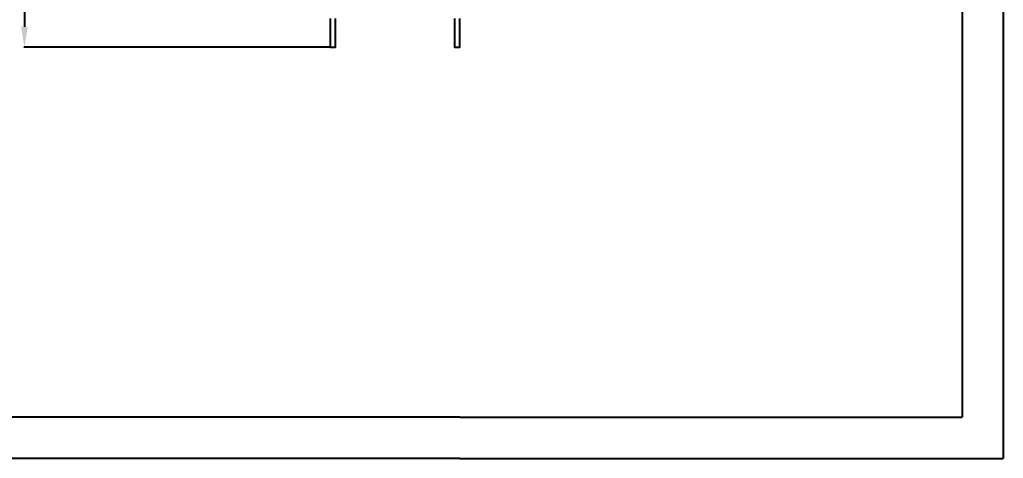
# Model space of a CAD drawing. Header units: metres. Extents: x 18203 to 41586, y 7179 to 24742.
# Drawn here: x 33011 to 35401, y 16467 to 17534 of the extents above; entities that cross this region are included whole.
import ezdxf

# ---------------------------------------------------------------- set-up
doc = ezdxf.new("R2010")
doc.units = ezdxf.units.M
doc.header["$LTSCALE"] = 50
doc.header["$MEASUREMENT"] = 0
doc.header["$PDMODE"] = 1
doc.header["$PDSIZE"] = 10
doc.layers.get('0').update_dxf_attribs({"linetype": 'CONTINUOUS'})
doc.layers.get('DEFPOINTS').update_dxf_attribs({"linetype": 'CONTINUOUS'})
doc.layers.add('PDF2_Geometry', color=7, linetype='CONTINUOUS')
doc.styles.add('RomanS 1.0', font='ROMANS.shx')
doc.styles.get("Standard").update_dxf_attribs({"font": 'romans', "width": 0.65, "height": 30})
doc.dimstyles.new('ISO-25', dxfattribs={"dimtxt": 2.5, "dimasz": 2.5, "dimexe": 1.25, "dimexo": 0.625, "dimtad": 1, "dimtxsty": 'Standard', "dimcen": 2.5, "dimadec": 0, "dimazin": 0, "dimtfac": 1, "dimtmove": 0, "dimatfit": 3, "dimfxl": 1, "dimarcsym": 0})

# ---------------------------------------------------------------- blocks, each defined once
blk = doc.blocks.new('*D23')
at = {"color": 0, "lineweight": -2, "ltscale": 3, "transparency": 16777216}
for p, q in [((33764.7, 19061.4), (33020.9, 19061.4)), ((33022.2, 19011.4), (33022.2, 17516.9)), ((33764.7, 17466.9), (33020.9, 17466.9))]:
    blk.add_line(p, q, dxfattribs=at)
at = {"color": 0, "ltscale": 3, "transparency": 16777216}
for points in [[(33013.9, 19011.4), (33030.5, 19011.4), (33022.2, 19061.4)], [(33013.9, 17516.9), (33030.5, 17516.9), (33022.2, 17466.9)]]:
    blk.add_solid(points, dxfattribs=at)
at = {"layer": 'DEFPOINTS', "color": 0, "ltscale": 3, "transparency": 16777216}
for p in [(33765.3, 19061.4), (33022.2, 17466.9), (33765.3, 17466.9)]:
    blk.add_point(p, dxfattribs=at)
at = {"color": 0, "ltscale": 3, "transparency": 16777216, "insert": (32921.6, 18264.1), "char_height": 200, "attachment_point": 5, "rotation": 90, "style": 'RomanS 1.0'}
blk.add_mtext('1595', dxfattribs=at)

msp = doc.modelspace()

# ---------------------------------------------------------------- linework, layer by layer
at = {"ltscale": 3}
for p, q in [((35301.314, 18522.074), (35301.314, 16566.868)), ((35401.314, 18522.074), (35401.314, 16466.868)), ((34080.109, 16566.868), (32522.197, 16566.868)), ((34080.109, 16566.868), (35301.314, 16566.868)), ((34080.109, 16466.868), (32522.197, 16466.868)), ((34080.109, 16466.868), (35401.314, 16466.868))]:
    msp.add_line(p, q, dxfattribs=at)
at = {"layer": 'PDF2_Geometry', "color": 7, "lineweight": 25}
for points in [[(33765.294, 17537.158), (33765.294, 17532.472), (33765.294, 17528.212), (33765.294, 17523.526), (33765.294, 17518.84), (33765.294, 17514.58), (33765.294, 17509.894), (33765.294, 17505.634), (33765.294, 17501.374), (33765.294, 17497.114), (33765.294, 17493.28), (33765.294, 17489.446), (33765.294, 17486.038), (33765.294, 17482.63), (33765.294, 17479.648), (33765.294, 17476.666), (33765.294, 17474.536), (33765.294, 17472.406), (33765.294, 17470.276), (33765.294, 17468.998), (33765.294, 17467.72), (33765.294, 17467.294), (33765.294, 17466.868), (33778.074, 17466.868), (33778.074, 17467.294), (33778.074, 17467.72), (33778.074, 17468.998), (33778.074, 17470.276), (33778.074, 17472.406), (33778.074, 17474.536), (33778.074, 17476.666), (33778.074, 17479.648), (33778.074, 17482.63), (33778.074, 17486.038), (33778.074, 17489.446), (33778.074, 17493.28), (33778.074, 17497.114), (33778.074, 17501.374), (33778.074, 17505.634), (33778.074, 17509.894), (33778.074, 17514.58), (33778.074, 17518.84), (33778.074, 17523.526), (33778.074, 17528.212), (33778.074, 17532.472), (33778.074, 17537.158)], [(34067.329, 17537.158), (34067.329, 17532.472), (34067.329, 17528.212), (34067.329, 17523.526), (34067.329, 17518.84), (34067.329, 17514.58), (34067.329, 17509.894), (34067.329, 17505.634), (34067.329, 17501.374), (34067.329, 17497.114), (34067.329, 17493.28), (34067.329, 17489.446), (34067.329, 17486.038), (34067.329, 17482.63), (34067.329, 17479.648), (34067.329, 17476.666), (34067.329, 17474.536), (34067.329, 17472.406), (34067.329, 17470.276), (34067.329, 17468.998), (34067.329, 17467.72), (34067.329, 17467.294), (34067.329, 17466.868), (34080.109, 17466.868), (34080.109, 17467.294), (34080.109, 17467.72), (34080.109, 17468.998), (34080.109, 17470.276), (34080.109, 17472.406), (34080.109, 17474.536), (34080.109, 17476.666), (34080.109, 17479.648), (34080.109, 17482.63), (34080.109, 17486.038), (34080.109, 17489.446), (34080.109, 17493.28), (34080.109, 17497.114), (34080.109, 17501.374), (34080.109, 17505.634), (34080.109, 17509.894), (34080.109, 17514.58), (34080.109, 17518.84), (34080.109, 17523.526), (34080.109, 17528.212), (34080.109, 17532.472), (34080.109, 17537.158)]]:
    msp.add_lwpolyline(points, dxfattribs=at)

# ---------------------------------------------------------------- dimensions: what is measured, and where the dimension line sits
at = {"ltscale": 3}
dim = msp.add_linear_dim(base=(33022.197, 17466.868), p1=(33765.294, 19061.391), p2=(33765.294, 17466.868), angle=90, text='1595', dimstyle='ISO-25', override={"dimtxt": 200, "dimasz": 50, "dimtxsty": 'RomanS 1.0'}, dxfattribs=at)
dim.commit()
dim.dimension.update_dxf_attribs({"geometry": '*D23', "text_midpoint": (32921.572, 18264.13)})

doc.saveas('drawing.dxf')
